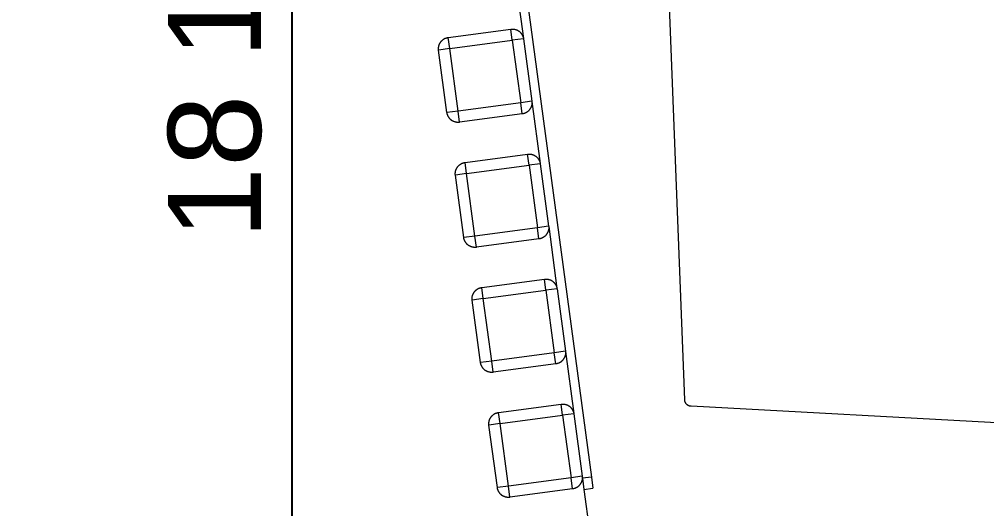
# Model space of a CAD drawing. Header units: inches. Extents: x -16 to 183, y -17 to 123.
# Drawn here: x 118.63 to 135.53, y 106.21 to 114.77 of the extents above; entities that cross this region are included whole.
import ezdxf

# ---------------------------------------------------------------- set-up
doc = ezdxf.new("R2010")
doc.units = ezdxf.units.IN
doc.layers.add('ZANO_R', color=7, linetype='Continuous', lineweight=0)
doc.layers.add('ZANO_W', color=1, linetype='Continuous', lineweight=0)
doc.styles.get("Standard").update_dxf_attribs({"font": 'arial.ttf'})
doc.dimstyles.new('amerykanie', dxfattribs={"dimtxt": 50, "dimasz": 50, "dimexe": 0.5, "dimexo": 0.5, "dimgap": 1, "dimtad": 1, "dimdec": 0, "dimzin": 0, "dimlunit": 5, "dimtxsty": 'Standard', "dimcen": 0.09, "dimclrd": 1, "dimclre": 1, "dimclrt": 1, "dimazin": 0, "dimtfac": 1, "dimtdec": 0, "dimtmove": 0, "dimatfit": 3, "dimfxl": 1, "dimtzin": 0, "dimarcsym": 1})

# ---------------------------------------------------------------- blocks, each defined once
blk = doc.blocks.new('*D365')
at = {"layer": 'ZANO_W', "color": 1, "lineweight": -2}
for p, q in [((124.598, 123.131), (122.888, 123.131)), ((123.388, 122.131), (123.388, 106.031)), ((128.144, 105.031), (122.888, 105.031))]:
    blk.add_line(p, q, dxfattribs=at)
at = {"layer": 'ZANO_W', "color": 1}
for points in [[(123.554, 122.131), (123.221, 122.131), (123.388, 123.131)], [(123.221, 106.031), (123.554, 106.031), (123.388, 105.031)]]:
    blk.add_solid(points, dxfattribs=at)
at = {"layer": 'ZANO_W', "color": 1, "insert": (122.048, 114.081), "char_height": 1.625, "attachment_point": 5, "rotation": 90}
blk.add_mtext('18 1/8', dxfattribs=at)
blk = doc.blocks.new('*D373')
at = {"layer": 'ZANO_W', "color": 1, "lineweight": -2}
blk.add_line((174.398, 108.168), (174.592, 109.617), dxfattribs=at)
blk.add_arc((173.977, 105.031), 4.127, 13.9165, 68.4416, dxfattribs=at)
at = {"layer": 'ZANO_W', "color": 1}
for points in [[(175.535, 109.031), (175.451, 108.708), (174.526, 109.121)], [(177.818, 106.003), (178.148, 106.044), (178.104, 105.031)]]:
    blk.add_solid(points, dxfattribs=at)
at = {"layer": 'ZANO_W', "color": 1, "insert": (178.598, 109.965), "char_height": 1.625, "attachment_point": 5}
blk.add_mtext("82%%d21'", dxfattribs=at)

msp = doc.modelspace()

# ---------------------------------------------------------------- linework, layer by layer
at = {"layer": 'ZANO_R'}
for p, q in [((126.70831, 121.03848), (128.62346, 106.76483)), ((130.25333, 108.11559), (129.86953, 118.12929)), ((127.29049, 115.51524), (127.43592, 114.43133)), ((126.12265, 114.44933), (127.21523, 114.59592)), ((127.21523, 114.59592), (127.2219, 114.5967)), ((127.2414, 114.40082), (127.21523, 114.59592)), ((127.2219, 114.5967), (127.2286, 114.59725)), ((127.2286, 114.59725), (127.23531, 114.59758)), ((127.23531, 114.59758), (127.24204, 114.59767)), ((127.24204, 114.59767), (127.24876, 114.59753)), ((127.24876, 114.59753), (127.25547, 114.59717)), ((127.25547, 114.59717), (127.26216, 114.59657)), ((127.26216, 114.59657), (127.26883, 114.59575)), ((127.26883, 114.59575), (127.27547, 114.5947)), ((127.27547, 114.5947), (127.28207, 114.59342)), ((127.28207, 114.59342), (127.28862, 114.59192)), ((127.28862, 114.59192), (127.29512, 114.5902)), ((126.04709, 114.42275), (126.05291, 114.42612)), ((126.05291, 114.42612), (126.05883, 114.4293)), ((126.05883, 114.4293), (126.06486, 114.43227)), ((126.06486, 114.43227), (126.07099, 114.43503)), ((126.07099, 114.43503), (126.07721, 114.43758)), ((126.07721, 114.43758), (126.08351, 114.43992)), ((126.08351, 114.43992), (126.08989, 114.44204)), ((126.08989, 114.44204), (126.09633, 114.44395)), ((126.09633, 114.44395), (126.10284, 114.44563)), ((126.10284, 114.44563), (126.1094, 114.44709)), ((126.1094, 114.44709), (126.11601, 114.44832)), ((126.11601, 114.44832), (126.12265, 114.44933)), ((126.14883, 114.25423), (126.12265, 114.44933)), ((127.43631, 114.42697), (127.2414, 114.40082)), ((127.29512, 114.5902), (127.30156, 114.58826)), ((127.30156, 114.58826), (127.30792, 114.58609)), ((127.30792, 114.58609), (127.31421, 114.58371)), ((127.31421, 114.58371), (127.32041, 114.58112)), ((127.32041, 114.58112), (127.32652, 114.57832)), ((127.32652, 114.57832), (127.33253, 114.57531)), ((127.33253, 114.57531), (127.33843, 114.5721)), ((127.33843, 114.5721), (127.34422, 114.56868)), ((127.34422, 114.56868), (127.34989, 114.56508)), ((127.34989, 114.56508), (127.35544, 114.56128)), ((127.35544, 114.56128), (127.36085, 114.55729)), ((127.36085, 114.55729), (127.36612, 114.55312)), ((127.36612, 114.55312), (127.37125, 114.54877)), ((127.37125, 114.54877), (127.37623, 114.54425)), ((127.37623, 114.54425), (127.38104, 114.53957)), ((127.38104, 114.53957), (127.3857, 114.53472)), ((127.3857, 114.53472), (127.39019, 114.52971)), ((127.39019, 114.52971), (127.3945, 114.52456)), ((127.3945, 114.52456), (127.39864, 114.51926)), ((127.39864, 114.51926), (127.40259, 114.51382)), ((127.40259, 114.51382), (127.40635, 114.50825)), ((127.40635, 114.50825), (127.40992, 114.50256)), ((127.40992, 114.50256), (127.4133, 114.49675)), ((127.4133, 114.49675), (127.41647, 114.49082)), ((127.41647, 114.49082), (127.41944, 114.48479)), ((127.41944, 114.48479), (127.42221, 114.47867)), ((127.42221, 114.47867), (127.42476, 114.47245)), ((127.42476, 114.47245), (127.4271, 114.46615)), ((127.4271, 114.46615), (127.42922, 114.45977)), ((127.42922, 114.45977), (127.43112, 114.45332)), ((127.43112, 114.45332), (127.4328, 114.44681)), ((127.4328, 114.44681), (127.43426, 114.44025)), ((127.43426, 114.44025), (127.4355, 114.43364)), ((127.4355, 114.43364), (127.4365, 114.427)), ((127.43631, 114.42697), (127.4365, 114.427)), ((127.4365, 114.427), (127.5831, 113.33443)), ((125.95198, 114.25486), (125.95212, 114.26158)), ((125.95208, 114.24814), (125.95198, 114.25486)), ((125.95212, 114.26158), (125.95248, 114.26829)), ((125.95248, 114.26829), (125.95308, 114.27499)), ((125.95308, 114.27499), (125.9539, 114.28166)), ((126.14883, 114.25423), (125.95373, 114.22805)), ((125.9539, 114.28166), (125.95495, 114.2883)), ((125.95495, 114.2883), (125.95623, 114.2949)), ((125.95623, 114.2949), (125.95773, 114.30145)), ((125.95773, 114.30145), (125.95945, 114.30795)), ((125.95945, 114.30795), (125.9614, 114.31438)), ((125.9614, 114.31438), (125.96356, 114.32074)), ((125.96356, 114.32074), (125.96594, 114.32703)), ((125.96594, 114.32703), (125.96853, 114.33323)), ((125.96853, 114.33323), (125.97133, 114.33934)), ((125.97133, 114.33934), (125.97434, 114.34535)), ((125.97434, 114.34535), (125.97756, 114.35126)), ((125.97756, 114.35126), (125.98097, 114.35705)), ((125.98097, 114.35705), (125.98458, 114.36272)), ((125.98458, 114.36272), (125.98838, 114.36826)), ((125.98838, 114.36826), (125.99236, 114.37367)), ((125.99236, 114.37367), (125.99653, 114.37895)), ((125.99653, 114.37895), (126.00088, 114.38407)), ((126.00088, 114.38407), (126.0054, 114.38905)), ((126.0054, 114.38905), (126.01009, 114.39387)), ((126.01009, 114.39387), (126.01493, 114.39852)), ((126.01493, 114.39852), (126.01994, 114.40301)), ((126.01994, 114.40301), (126.02509, 114.40732)), ((126.02509, 114.40732), (126.03039, 114.41146)), ((126.03039, 114.41146), (126.03583, 114.41541)), ((126.03583, 114.41541), (126.0414, 114.41918)), ((126.0414, 114.41918), (126.04709, 114.42275)), ((126.14883, 114.25423), (127.2414, 114.40082)), ((126.29543, 113.16166), (126.14883, 114.25423)), ((127.2414, 114.40082), (127.388, 113.30825)), ((125.9524, 114.24142), (125.95208, 114.24814)), ((125.95295, 114.23473), (125.9524, 114.24142)), ((125.95373, 114.22805), (125.95295, 114.23473)), ((126.10032, 113.13548), (125.95373, 114.22805)), ((127.388, 113.30825), (126.29543, 113.16166)), ((127.5829, 113.3344), (127.388, 113.30825)), ((127.41415, 113.11334), (127.388, 113.30825)), ((127.57327, 113.24173), (127.57089, 113.23545)), ((127.57543, 113.2481), (127.57327, 113.24173)), ((127.57738, 113.25453), (127.57543, 113.2481)), ((127.5791, 113.26103), (127.57738, 113.25453)), ((127.5806, 113.26758), (127.5791, 113.26103)), ((127.58188, 113.27418), (127.5806, 113.26758)), ((127.58293, 113.28082), (127.58188, 113.27418)), ((127.5829, 113.3344), (127.5831, 113.33443)), ((127.58375, 113.28749), (127.58293, 113.28082)), ((127.5831, 113.33443), (127.58388, 113.32775)), ((127.58368, 113.3301), (127.72911, 112.24619)), ((127.58434, 113.29419), (127.58375, 113.28749)), ((127.58388, 113.32775), (127.58443, 113.32105)), ((127.58471, 113.3009), (127.58434, 113.29419)), ((127.58443, 113.32105), (127.58475, 113.31434)), ((127.58485, 113.30762), (127.58471, 113.3009)), ((127.58475, 113.31434), (127.58485, 113.30762)), ((126.29543, 113.16166), (126.10032, 113.13548)), ((126.10133, 113.12883), (126.10032, 113.13548)), ((126.10257, 113.12223), (126.10133, 113.12883)), ((126.10402, 113.11566), (126.10257, 113.12223)), ((126.10571, 113.10916), (126.10402, 113.11566)), ((126.10761, 113.10271), (126.10571, 113.10916)), ((126.10973, 113.09633), (126.10761, 113.10271)), ((126.11207, 113.09003), (126.10973, 113.09633)), ((126.11462, 113.08381), (126.11207, 113.09003)), ((126.11738, 113.07768), (126.11462, 113.08381)), ((126.12036, 113.07165), (126.11738, 113.07768)), ((126.12353, 113.06573), (126.12036, 113.07165)), ((126.32158, 112.96675), (126.29543, 113.16166)), ((127.41417, 113.11315), (126.3216, 112.96655)), ((127.41415, 113.11334), (127.41417, 113.11315)), ((127.42082, 113.11416), (127.41417, 113.11315)), ((127.42743, 113.11539), (127.42082, 113.11416)), ((127.43399, 113.11685), (127.42743, 113.11539)), ((127.4405, 113.11853), (127.43399, 113.11685)), ((127.44694, 113.12043), (127.4405, 113.11853)), ((127.45332, 113.12256), (127.44694, 113.12043)), ((127.45962, 113.12489), (127.45332, 113.12256)), ((127.46584, 113.12745), (127.45962, 113.12489)), ((127.47197, 113.13021), (127.46584, 113.12745)), ((127.478, 113.13318), (127.47197, 113.13021)), ((127.48392, 113.13635), (127.478, 113.13318)), ((127.48974, 113.13973), (127.48392, 113.13635)), ((127.49543, 113.1433), (127.48974, 113.13973)), ((127.501, 113.14707), (127.49543, 113.1433)), ((127.50644, 113.15102), (127.501, 113.14707)), ((127.51174, 113.15515), (127.50644, 113.15102)), ((127.51689, 113.15947), (127.51174, 113.15515)), ((127.52189, 113.16395), (127.51689, 113.15947)), ((127.52674, 113.16861), (127.52189, 113.16395)), ((127.53143, 113.17343), (127.52674, 113.16861)), ((127.53595, 113.1784), (127.53143, 113.17343)), ((127.5403, 113.18353), (127.53595, 113.1784)), ((127.54447, 113.1888), (127.5403, 113.18353)), ((127.54845, 113.19421), (127.54447, 113.1888)), ((127.55225, 113.19976), (127.54845, 113.19421)), ((127.55586, 113.20543), (127.55225, 113.19976)), ((127.55927, 113.21122), (127.55586, 113.20543)), ((127.56249, 113.21713), (127.55927, 113.21122)), ((127.56549, 113.22314), (127.56249, 113.21713)), ((127.5683, 113.22925), (127.56549, 113.22314)), ((127.57089, 113.23545), (127.5683, 113.22925)), ((126.12691, 113.05992), (126.12353, 113.06573)), ((126.13048, 113.05422), (126.12691, 113.05992)), ((126.13424, 113.04865), (126.13048, 113.05422)), ((126.13819, 113.04322), (126.13424, 113.04865)), ((126.14233, 113.03792), (126.13819, 113.04322)), ((126.14664, 113.03276), (126.14233, 113.03792)), ((126.15113, 113.02776), (126.14664, 113.03276)), ((126.15579, 113.02291), (126.15113, 113.02776)), ((126.1606, 113.01822), (126.15579, 113.02291)), ((126.16558, 113.0137), (126.1606, 113.01822)), ((126.17071, 113.00936), (126.16558, 113.0137)), ((126.17598, 113.00519), (126.17071, 113.00936)), ((126.18139, 113.0012), (126.17598, 113.00519)), ((126.18693, 112.9974), (126.18139, 113.0012)), ((126.19261, 112.99379), (126.18693, 112.9974)), ((126.1984, 112.99038), (126.19261, 112.99379)), ((126.2043, 112.98717), (126.1984, 112.99038)), ((126.21031, 112.98416), (126.2043, 112.98717)), ((126.21642, 112.98136), (126.21031, 112.98416)), ((126.22262, 112.97876), (126.21642, 112.98136)), ((126.22891, 112.97638), (126.22262, 112.97876)), ((126.23527, 112.97422), (126.22891, 112.97638)), ((126.24171, 112.97228), (126.23527, 112.97422)), ((126.2482, 112.97055), (126.24171, 112.97228)), ((126.25476, 112.96905), (126.2482, 112.97055)), ((126.26136, 112.96778), (126.25476, 112.96905)), ((126.26799, 112.96673), (126.26136, 112.96778)), ((126.27467, 112.9659), (126.26799, 112.96673)), ((126.28136, 112.96531), (126.27467, 112.9659)), ((126.28807, 112.96494), (126.28136, 112.96531)), ((126.29479, 112.96481), (126.28807, 112.96494)), ((126.30151, 112.9649), (126.29479, 112.96481)), ((126.30823, 112.96522), (126.30151, 112.9649)), ((126.31493, 112.96577), (126.30823, 112.96522)), ((126.3216, 112.96655), (126.31493, 112.96577)), ((126.32158, 112.96675), (126.3216, 112.96655)), ((126.41584, 112.26419), (127.50841, 112.41078)), ((127.50841, 112.41078), (127.51509, 112.41156)), ((127.53459, 112.21568), (127.50841, 112.41078)), ((127.51509, 112.41156), (127.52179, 112.41211)), ((127.52179, 112.41211), (127.5285, 112.41244)), ((127.5285, 112.41244), (127.53522, 112.41253)), ((127.53522, 112.41253), (127.54194, 112.41239)), ((127.54194, 112.41239), (127.54866, 112.41203)), ((127.54866, 112.41203), (127.55535, 112.41143)), ((127.55535, 112.41143), (127.56202, 112.41061)), ((127.56202, 112.41061), (127.56866, 112.40956)), ((127.56866, 112.40956), (127.57526, 112.40828)), ((127.57526, 112.40828), (127.58181, 112.40678)), ((127.58181, 112.40678), (127.58831, 112.40506)), ((127.58831, 112.40506), (127.59474, 112.40311)), ((127.59474, 112.40311), (127.60111, 112.40095)), ((127.60111, 112.40095), (127.60739, 112.39857)), ((127.60739, 112.39857), (127.6136, 112.39598)), ((127.6136, 112.39598), (127.61971, 112.39318)), ((126.31828, 112.22218), (126.32358, 112.22632)), ((126.32358, 112.22632), (126.32902, 112.23027)), ((126.32902, 112.23027), (126.33459, 112.23403)), ((126.33459, 112.23403), (126.34028, 112.23761)), ((126.34028, 112.23761), (126.34609, 112.24098)), ((126.34609, 112.24098), (126.35202, 112.24416)), ((126.35202, 112.24416), (126.35805, 112.24713)), ((126.35805, 112.24713), (126.36418, 112.24989)), ((126.36418, 112.24989), (126.37039, 112.25244)), ((126.37039, 112.25244), (126.3767, 112.25478)), ((126.3767, 112.25478), (126.38307, 112.2569)), ((126.38307, 112.2569), (126.38952, 112.25881)), ((126.38952, 112.25881), (126.39603, 112.26049)), ((126.39603, 112.26049), (126.40259, 112.26195)), ((126.40259, 112.26195), (126.4092, 112.26318)), ((126.4092, 112.26318), (126.41584, 112.26419)), ((126.44202, 112.06909), (126.41584, 112.26419)), ((127.7295, 112.24183), (127.53459, 112.21568)), ((127.61971, 112.39318), (127.62572, 112.39017)), ((127.62572, 112.39017), (127.63162, 112.38696)), ((127.63162, 112.38696), (127.63741, 112.38354)), ((127.63741, 112.38354), (127.64308, 112.37993)), ((127.64308, 112.37993), (127.64863, 112.37613)), ((127.64863, 112.37613), (127.65404, 112.37215)), ((127.65404, 112.37215), (127.65931, 112.36798)), ((127.65931, 112.36798), (127.66444, 112.36363)), ((127.66444, 112.36363), (127.66941, 112.35911)), ((127.66941, 112.35911), (127.67423, 112.35443)), ((127.67423, 112.35443), (127.67889, 112.34958)), ((127.67889, 112.34958), (127.68337, 112.34457)), ((127.68337, 112.34457), (127.68769, 112.33942)), ((127.68769, 112.33942), (127.69182, 112.33412)), ((127.69182, 112.33412), (127.69578, 112.32868)), ((127.69578, 112.32868), (127.69954, 112.32311)), ((127.69954, 112.32311), (127.70311, 112.31742)), ((127.70311, 112.31742), (127.70649, 112.31161)), ((127.70649, 112.31161), (127.70966, 112.30568)), ((127.70966, 112.30568), (127.71263, 112.29965)), ((127.71263, 112.29965), (127.7154, 112.29352)), ((127.7154, 112.29352), (127.71795, 112.28731)), ((127.71795, 112.28731), (127.72029, 112.281)), ((127.72029, 112.281), (127.72241, 112.27463)), ((127.72241, 112.27463), (127.72431, 112.26818)), ((127.72431, 112.26818), (127.72599, 112.26167)), ((127.72599, 112.26167), (127.72745, 112.25511)), ((127.72745, 112.25511), (127.72869, 112.2485)), ((127.72869, 112.2485), (127.72969, 112.24186)), ((127.7295, 112.24183), (127.72969, 112.24186)), ((127.72969, 112.24186), (127.87629, 111.14929)), ((126.24517, 112.06972), (126.24531, 112.07644)), ((126.24526, 112.063), (126.24517, 112.06972)), ((126.24559, 112.05628), (126.24526, 112.063)), ((126.24531, 112.07644), (126.24567, 112.08315)), ((126.24567, 112.08315), (126.24627, 112.08985)), ((126.24627, 112.08985), (126.24709, 112.09652)), ((126.44202, 112.06909), (126.24692, 112.04291)), ((126.24709, 112.09652), (126.24814, 112.10316)), ((126.24814, 112.10316), (126.24942, 112.10975)), ((126.24942, 112.10975), (126.25092, 112.11631)), ((126.25092, 112.11631), (126.25264, 112.1228)), ((126.25264, 112.1228), (126.25459, 112.12924)), ((126.25459, 112.12924), (126.25675, 112.1356)), ((126.25675, 112.1356), (126.25913, 112.14189)), ((126.25913, 112.14189), (126.26172, 112.14809)), ((126.26172, 112.14809), (126.26452, 112.1542)), ((126.26452, 112.1542), (126.26753, 112.16021)), ((126.26753, 112.16021), (126.27074, 112.16611)), ((126.27074, 112.16611), (126.27416, 112.17191)), ((126.27416, 112.17191), (126.27777, 112.17758)), ((126.27777, 112.17758), (126.28156, 112.18312)), ((126.28156, 112.18312), (126.28555, 112.18853)), ((126.28555, 112.18853), (126.28972, 112.19381)), ((126.28972, 112.19381), (126.29407, 112.19893)), ((126.29407, 112.19893), (126.29859, 112.20391)), ((126.29859, 112.20391), (126.30327, 112.20873)), ((126.30327, 112.20873), (126.30812, 112.21338)), ((126.30812, 112.21338), (126.31313, 112.21787)), ((126.31313, 112.21787), (126.31828, 112.22218)), ((126.44202, 112.06909), (127.53459, 112.21568)), ((126.58861, 110.97651), (126.44202, 112.06909)), ((127.53459, 112.21568), (127.68118, 111.12311)), ((126.24614, 112.04958), (126.24559, 112.05628)), ((126.24692, 112.04291), (126.24614, 112.04958)), ((126.39351, 110.95034), (126.24692, 112.04291)), ((127.68118, 111.12311), (126.58861, 110.97651)), ((127.87609, 111.14926), (127.68118, 111.12311)), ((127.70734, 110.9282), (127.68118, 111.12311)), ((127.86149, 111.0441), (127.85868, 111.03799)), ((127.86408, 111.0503), (127.86149, 111.0441)), ((127.86646, 111.05659), (127.86408, 111.0503)), ((127.86862, 111.06296), (127.86646, 111.05659)), ((127.87056, 111.06939), (127.86862, 111.06296)), ((127.87229, 111.07589), (127.87056, 111.06939)), ((127.87379, 111.08244), (127.87229, 111.07589)), ((127.87506, 111.08904), (127.87379, 111.08244)), ((127.87611, 111.09568), (127.87506, 111.08904)), ((127.87609, 111.14926), (127.87629, 111.14929)), ((127.87694, 111.10235), (127.87611, 111.09568)), ((127.87629, 111.14929), (127.87707, 111.14261)), ((127.87687, 111.14496), (128.0223, 110.06105)), ((127.87753, 111.10904), (127.87694, 111.10235)), ((127.87707, 111.14261), (127.87762, 111.13591)), ((127.8779, 111.11576), (127.87753, 111.10904)), ((127.87762, 111.13591), (127.87794, 111.1292)), ((127.87803, 111.12248), (127.8779, 111.11576)), ((127.87794, 111.1292), (127.87803, 111.12248)), ((126.58861, 110.97651), (126.39351, 110.95034)), ((126.39452, 110.94369), (126.39351, 110.95034)), ((126.39575, 110.93708), (126.39452, 110.94369)), ((126.39721, 110.93052), (126.39575, 110.93708)), ((126.39889, 110.92401), (126.39721, 110.93052)), ((126.4008, 110.91757), (126.39889, 110.92401)), ((126.40292, 110.91119), (126.4008, 110.91757)), ((126.40526, 110.90489), (126.40292, 110.91119)), ((126.40781, 110.89867), (126.40526, 110.90489)), ((126.41057, 110.89254), (126.40781, 110.89867)), ((126.41354, 110.88651), (126.41057, 110.89254)), ((126.41672, 110.88059), (126.41354, 110.88651)), ((126.42009, 110.87478), (126.41672, 110.88059)), ((126.42367, 110.86908), (126.42009, 110.87478)), ((126.61477, 110.78161), (126.58861, 110.97651)), ((127.70736, 110.92801), (126.61479, 110.78141)), ((127.70734, 110.9282), (127.70736, 110.92801)), ((127.71401, 110.92901), (127.70736, 110.92801)), ((127.72062, 110.93025), (127.71401, 110.92901)), ((127.72718, 110.93171), (127.72062, 110.93025)), ((127.73368, 110.93339), (127.72718, 110.93171)), ((127.74013, 110.93529), (127.73368, 110.93339)), ((127.74651, 110.93741), (127.74013, 110.93529)), ((127.75281, 110.93975), (127.74651, 110.93741)), ((127.75903, 110.9423), (127.75281, 110.93975)), ((127.76516, 110.94507), (127.75903, 110.9423)), ((127.77119, 110.94804), (127.76516, 110.94507)), ((127.77711, 110.95121), (127.77119, 110.94804)), ((127.78292, 110.95459), (127.77711, 110.95121)), ((127.78862, 110.95816), (127.78292, 110.95459)), ((127.79419, 110.96192), (127.78862, 110.95816)), ((127.79962, 110.96588), (127.79419, 110.96192)), ((127.80492, 110.97001), (127.79962, 110.96588)), ((127.81008, 110.97432), (127.80492, 110.97001)), ((127.81508, 110.97881), (127.81008, 110.97432)), ((127.81993, 110.98347), (127.81508, 110.97881)), ((127.82462, 110.98829), (127.81993, 110.98347)), ((127.82914, 110.99326), (127.82462, 110.98829)), ((127.83348, 110.99839), (127.82914, 110.99326)), ((127.83765, 111.00366), (127.83348, 110.99839)), ((127.84164, 111.00907), (127.83765, 111.00366)), ((127.84544, 111.01462), (127.84164, 111.00907)), ((127.84905, 111.02029), (127.84544, 111.01462)), ((127.85246, 111.02608), (127.84905, 111.02029)), ((127.85567, 111.03198), (127.85246, 111.02608)), ((127.85868, 111.03799), (127.85567, 111.03198)), ((126.42743, 110.86351), (126.42367, 110.86908)), ((126.43138, 110.85808), (126.42743, 110.86351)), ((126.43552, 110.85278), (126.43138, 110.85808)), ((126.43983, 110.84762), (126.43552, 110.85278)), ((126.44432, 110.84262), (126.43983, 110.84762)), ((126.44897, 110.83777), (126.44432, 110.84262)), ((126.45379, 110.83308), (126.44897, 110.83777)), ((126.45877, 110.82856), (126.45379, 110.83308)), ((126.46389, 110.82422), (126.45877, 110.82856)), ((126.46917, 110.82005), (126.46389, 110.82422)), ((126.47458, 110.81606), (126.46917, 110.82005)), ((126.48012, 110.81226), (126.47458, 110.81606)), ((126.48579, 110.80865), (126.48012, 110.81226)), ((126.49158, 110.80524), (126.48579, 110.80865)), ((126.49749, 110.80203), (126.49158, 110.80524)), ((126.5035, 110.79902), (126.49749, 110.80203)), ((126.50961, 110.79621), (126.5035, 110.79902)), ((126.51581, 110.79362), (126.50961, 110.79621)), ((126.5221, 110.79124), (126.51581, 110.79362)), ((126.52846, 110.78908), (126.5221, 110.79124)), ((126.5349, 110.78714), (126.52846, 110.78908)), ((126.54139, 110.78541), (126.5349, 110.78714)), ((126.54794, 110.78391), (126.54139, 110.78541)), ((126.55454, 110.78263), (126.54794, 110.78391)), ((126.56118, 110.78158), (126.55454, 110.78263)), ((126.56785, 110.78076), (126.56118, 110.78158)), ((126.57455, 110.78017), (126.56785, 110.78076)), ((126.58126, 110.7798), (126.57455, 110.78017)), ((126.58798, 110.77967), (126.58126, 110.7798)), ((126.5947, 110.77976), (126.58798, 110.77967)), ((126.60142, 110.78008), (126.5947, 110.77976)), ((126.60812, 110.78063), (126.60142, 110.78008)), ((126.61479, 110.78141), (126.60812, 110.78063)), ((126.61477, 110.78161), (126.61479, 110.78141)), ((126.70903, 110.07905), (127.8016, 110.22564)), ((127.8016, 110.22564), (127.80828, 110.22642)), ((127.82778, 110.03054), (127.8016, 110.22564)), ((127.80828, 110.22642), (127.81498, 110.22697)), ((127.81498, 110.22697), (127.82169, 110.22729)), ((127.82169, 110.22729), (127.82841, 110.22739)), ((127.82841, 110.22739), (127.83513, 110.22725)), ((127.83513, 110.22725), (127.84184, 110.22688)), ((127.84184, 110.22688), (127.84854, 110.22629)), ((127.84854, 110.22629), (127.85521, 110.22547)), ((127.85521, 110.22547), (127.86185, 110.22442)), ((127.86185, 110.22442), (127.86845, 110.22314)), ((127.86845, 110.22314), (127.875, 110.22164)), ((127.875, 110.22164), (127.8815, 110.21992)), ((127.8815, 110.21992), (127.88793, 110.21797)), ((127.88793, 110.21797), (127.8943, 110.21581)), ((127.8943, 110.21581), (127.90058, 110.21343)), ((127.90058, 110.21343), (127.90678, 110.21084)), ((127.90678, 110.21084), (127.91289, 110.20804)), ((127.91289, 110.20804), (127.9189, 110.20503)), ((127.9189, 110.20503), (127.92481, 110.20181)), ((127.92481, 110.20181), (127.9306, 110.1984)), ((127.9306, 110.1984), (127.93627, 110.19479)), ((126.60131, 110.02824), (126.60631, 110.03273)), ((126.60631, 110.03273), (126.61147, 110.03704)), ((126.61147, 110.03704), (126.61677, 110.04118)), ((126.61677, 110.04118), (126.62221, 110.04513)), ((126.62221, 110.04513), (126.62777, 110.04889)), ((126.62777, 110.04889), (126.63347, 110.05246)), ((126.63347, 110.05246), (126.63928, 110.05584)), ((126.63928, 110.05584), (126.64521, 110.05901)), ((126.64521, 110.05901), (126.65124, 110.06198)), ((126.65124, 110.06198), (126.65736, 110.06475)), ((126.65736, 110.06475), (126.66358, 110.0673)), ((126.66358, 110.0673), (126.66988, 110.06964)), ((126.66988, 110.06964), (126.67626, 110.07176)), ((126.67626, 110.07176), (126.68271, 110.07366)), ((126.68271, 110.07366), (126.68922, 110.07535)), ((126.68922, 110.07535), (126.69578, 110.0768)), ((126.69578, 110.0768), (126.70238, 110.07804)), ((126.70238, 110.07804), (126.70903, 110.07905)), ((126.73521, 109.88394), (126.70903, 110.07905)), ((126.73521, 109.88394), (127.82778, 110.03054)), ((128.02269, 110.05669), (127.82778, 110.03054)), ((127.82778, 110.03054), (127.97437, 108.93797)), ((127.93627, 110.19479), (127.94181, 110.19099)), ((127.94181, 110.19099), (127.94723, 110.18701)), ((127.94723, 110.18701), (127.9525, 110.18284)), ((127.9525, 110.18284), (127.95763, 110.17849)), ((127.95763, 110.17849), (127.9626, 110.17397)), ((127.9626, 110.17397), (127.96742, 110.16928)), ((127.96742, 110.16928), (127.97208, 110.16444)), ((127.97208, 110.16444), (127.97656, 110.15943)), ((127.97656, 110.15943), (127.98088, 110.15428)), ((127.98088, 110.15428), (127.98501, 110.14898)), ((127.98501, 110.14898), (127.98896, 110.14354)), ((127.98896, 110.14354), (127.99273, 110.13797)), ((127.99273, 110.13797), (127.9963, 110.13228)), ((127.9963, 110.13228), (127.99967, 110.12646)), ((127.99967, 110.12646), (128.00285, 110.12054)), ((128.00285, 110.12054), (128.00582, 110.11451)), ((128.00582, 110.11451), (128.00858, 110.10838)), ((128.00858, 110.10838), (128.01114, 110.10216)), ((128.01114, 110.10216), (128.01347, 110.09586)), ((128.01347, 110.09586), (128.0156, 110.08948)), ((128.0156, 110.08948), (128.0175, 110.08304)), ((128.0175, 110.08304), (128.01918, 110.07653)), ((128.01918, 110.07653), (128.02064, 110.06997)), ((128.02064, 110.06997), (128.02187, 110.06336)), ((128.02187, 110.06336), (128.02288, 110.05672)), ((128.02269, 110.05669), (128.02288, 110.05672)), ((128.02288, 110.05672), (128.16947, 108.96414)), ((126.53836, 109.88458), (126.5385, 109.8913)), ((126.53845, 109.87786), (126.53836, 109.88458)), ((126.53877, 109.87114), (126.53845, 109.87786)), ((126.5385, 109.8913), (126.53886, 109.89801)), ((126.53933, 109.86444), (126.53877, 109.87114)), ((126.53886, 109.89801), (126.53946, 109.9047)), ((126.54011, 109.85777), (126.53933, 109.86444)), ((126.53946, 109.9047), (126.54028, 109.91137)), ((126.73521, 109.88394), (126.54011, 109.85777)), ((126.54028, 109.91137), (126.54133, 109.91801)), ((126.54133, 109.91801), (126.5426, 109.92461)), ((126.5426, 109.92461), (126.54411, 109.93117)), ((126.54411, 109.93117), (126.54583, 109.93766)), ((126.54583, 109.93766), (126.54777, 109.9441)), ((126.54777, 109.9441), (126.54994, 109.95046)), ((126.54994, 109.95046), (126.55232, 109.95675)), ((126.55232, 109.95675), (126.55491, 109.96295)), ((126.55491, 109.96295), (126.55771, 109.96906)), ((126.55771, 109.96906), (126.56072, 109.97507)), ((126.56072, 109.97507), (126.56393, 109.98097)), ((126.56393, 109.98097), (126.56734, 109.98676)), ((126.56734, 109.98676), (126.57095, 109.99243)), ((126.57095, 109.99243), (126.57475, 109.99798)), ((126.57475, 109.99798), (126.57874, 110.00339)), ((126.57874, 110.00339), (126.58291, 110.00866)), ((126.58291, 110.00866), (126.58726, 110.01379)), ((126.58726, 110.01379), (126.59178, 110.01877)), ((126.59178, 110.01877), (126.59646, 110.02358)), ((126.59646, 110.02358), (126.60131, 110.02824)), ((126.8818, 108.79137), (126.73521, 109.88394)), ((126.6867, 108.7652), (126.54011, 109.85777)), ((127.97437, 108.93797), (126.8818, 108.79137)), ((128.16928, 108.96412), (127.97437, 108.93797)), ((128.00052, 108.74306), (127.97437, 108.93797)), ((128.14886, 108.84684), (128.14565, 108.84094)), ((128.15187, 108.85285), (128.14886, 108.84684)), ((128.15467, 108.85896), (128.15187, 108.85285)), ((128.15727, 108.86516), (128.15467, 108.85896)), ((128.15964, 108.87145), (128.15727, 108.86516)), ((128.16181, 108.87781), (128.15964, 108.87145)), ((128.16375, 108.88425), (128.16181, 108.87781)), ((128.16548, 108.89075), (128.16375, 108.88425)), ((128.16698, 108.8973), (128.16548, 108.89075)), ((128.16825, 108.9039), (128.16698, 108.8973)), ((128.1693, 108.91054), (128.16825, 108.9039)), ((128.16928, 108.96412), (128.16947, 108.96414)), ((128.17013, 108.91721), (128.1693, 108.91054)), ((128.16947, 108.96414), (128.17025, 108.95747)), ((128.17006, 108.95981), (128.31549, 107.8759)), ((128.17072, 108.9239), (128.17013, 108.91721)), ((128.17025, 108.95747), (128.17081, 108.95077)), ((128.17109, 108.93061), (128.17072, 108.9239)), ((128.17081, 108.95077), (128.17113, 108.94406)), ((128.17122, 108.93733), (128.17109, 108.93061)), ((128.17113, 108.94406), (128.17122, 108.93733)), ((126.8818, 108.79137), (126.6867, 108.7652)), ((126.68771, 108.75855), (126.6867, 108.7652)), ((126.68894, 108.75194), (126.68771, 108.75855)), ((126.6904, 108.74538), (126.68894, 108.75194)), ((126.69208, 108.73887), (126.6904, 108.74538)), ((126.69398, 108.73243), (126.69208, 108.73887)), ((126.69611, 108.72605), (126.69398, 108.73243)), ((126.69845, 108.71975), (126.69611, 108.72605)), ((126.701, 108.71353), (126.69845, 108.71975)), ((126.70376, 108.7074), (126.701, 108.71353)), ((126.70673, 108.70137), (126.70376, 108.7074)), ((126.70991, 108.69545), (126.70673, 108.70137)), ((126.71328, 108.68963), (126.70991, 108.69545)), ((126.71685, 108.68394), (126.71328, 108.68963)), ((126.72062, 108.67837), (126.71685, 108.68394)), ((126.72457, 108.67293), (126.72062, 108.67837)), ((126.90795, 108.59646), (126.8818, 108.79137)), ((128.00055, 108.74286), (126.90798, 108.59627)), ((128.00052, 108.74306), (128.00055, 108.74286)), ((128.0072, 108.74387), (128.00055, 108.74286)), ((128.0138, 108.74511), (128.0072, 108.74387)), ((128.02037, 108.74656), (128.0138, 108.74511)), ((128.02687, 108.74825), (128.02037, 108.74656)), ((128.03332, 108.75015), (128.02687, 108.74825)), ((128.0397, 108.75227), (128.03332, 108.75015)), ((128.046, 108.75461), (128.0397, 108.75227)), ((128.05222, 108.75716), (128.046, 108.75461)), ((128.05835, 108.75993), (128.05222, 108.75716)), ((128.06437, 108.7629), (128.05835, 108.75993)), ((128.0703, 108.76607), (128.06437, 108.7629)), ((128.07611, 108.76945), (128.0703, 108.76607)), ((128.08181, 108.77302), (128.07611, 108.76945)), ((128.08738, 108.77678), (128.08181, 108.77302)), ((128.09281, 108.78073), (128.08738, 108.77678)), ((128.09811, 108.78487), (128.09281, 108.78073)), ((128.10327, 108.78918), (128.09811, 108.78487)), ((128.10827, 108.79367), (128.10327, 108.78918)), ((128.11312, 108.79833), (128.10827, 108.79367)), ((128.11781, 108.80314), (128.11312, 108.79833)), ((128.12233, 108.80812), (128.11781, 108.80314)), ((128.12667, 108.81325), (128.12233, 108.80812)), ((128.13084, 108.81852), (128.12667, 108.81325)), ((128.13483, 108.82393), (128.13084, 108.81852)), ((128.13863, 108.82948), (128.13483, 108.82393)), ((128.14224, 108.83515), (128.13863, 108.82948)), ((128.14565, 108.84094), (128.14224, 108.83515)), ((126.7287, 108.66763), (126.72457, 108.67293)), ((126.73302, 108.66248), (126.7287, 108.66763)), ((126.73751, 108.65747), (126.73302, 108.66248)), ((126.74216, 108.65263), (126.73751, 108.65747)), ((126.74698, 108.64794), (126.74216, 108.65263)), ((126.75196, 108.64342), (126.74698, 108.64794)), ((126.75708, 108.63907), (126.75196, 108.64342)), ((126.76235, 108.6349), (126.75708, 108.63907)), ((126.76777, 108.63092), (126.76235, 108.6349)), ((126.77331, 108.62712), (126.76777, 108.63092)), ((126.77898, 108.62351), (126.77331, 108.62712)), ((126.78477, 108.6201), (126.77898, 108.62351)), ((126.79068, 108.61688), (126.78477, 108.6201)), ((126.79669, 108.61387), (126.79068, 108.61688)), ((126.8028, 108.61107), (126.79669, 108.61387)), ((126.809, 108.60848), (126.8028, 108.61107)), ((126.81529, 108.6061), (126.809, 108.60848)), ((126.82165, 108.60394), (126.81529, 108.6061)), ((126.82808, 108.60199), (126.82165, 108.60394)), ((126.83458, 108.60027), (126.82808, 108.60199)), ((126.84113, 108.59877), (126.83458, 108.60027)), ((126.84773, 108.59749), (126.84113, 108.59877)), ((126.85437, 108.59644), (126.84773, 108.59749)), ((126.86104, 108.59562), (126.85437, 108.59644)), ((126.86774, 108.59503), (126.86104, 108.59562)), ((126.87445, 108.59466), (126.86774, 108.59503)), ((126.88117, 108.59452), (126.87445, 108.59466)), ((126.88789, 108.59462), (126.88117, 108.59452)), ((126.8946, 108.59494), (126.88789, 108.59462)), ((126.9013, 108.59549), (126.8946, 108.59494)), ((126.90798, 108.59627), (126.9013, 108.59549)), ((126.90795, 108.59646), (126.90798, 108.59627)), ((127.00222, 107.8939), (128.09479, 108.0405)), ((128.09479, 108.0405), (128.10147, 108.04128)), ((128.12097, 107.8454), (128.09479, 108.0405)), ((128.10147, 108.04128), (128.10816, 108.04183)), ((128.10816, 108.04183), (128.11488, 108.04215)), ((128.11488, 108.04215), (128.1216, 108.04225)), ((128.1216, 108.04225), (128.12832, 108.04211)), ((128.12832, 108.04211), (128.13503, 108.04174)), ((128.13503, 108.04174), (128.14173, 108.04115)), ((128.14173, 108.04115), (128.1484, 108.04033)), ((128.1484, 108.04033), (128.15504, 108.03928)), ((128.15504, 108.03928), (128.16164, 108.038)), ((128.16164, 108.038), (128.16819, 108.0365)), ((128.16819, 108.0365), (128.17469, 108.03477)), ((128.17469, 108.03477), (128.18112, 108.03283)), ((128.18112, 108.03283), (128.18748, 108.03067)), ((128.18748, 108.03067), (128.19377, 108.02829)), ((128.19377, 108.02829), (128.19997, 108.0257)), ((128.19997, 108.0257), (128.20608, 108.02289)), ((128.20608, 108.02289), (128.21209, 108.01988)), ((128.21209, 108.01988), (128.218, 108.01667)), ((128.218, 108.01667), (128.22379, 108.01326)), ((128.22379, 108.01326), (128.22946, 108.00965)), ((128.22946, 108.00965), (128.235, 108.00585)), ((128.235, 108.00585), (128.24041, 108.00186)), ((128.24041, 108.00186), (128.24569, 107.99769)), ((130.25356, 108.11154), (130.25333, 108.11559)), ((130.25392, 108.10749), (130.25356, 108.11154)), ((130.25443, 108.10346), (130.25392, 108.10749)), ((130.25507, 108.09945), (130.25443, 108.10346)), ((130.25585, 108.09547), (130.25507, 108.09945)), ((130.25676, 108.09151), (130.25585, 108.09547)), ((130.25781, 108.08759), (130.25676, 108.09151)), ((130.259, 108.0837), (130.25781, 108.08759)), ((130.26032, 108.07986), (130.259, 108.0837)), ((130.26177, 108.07607), (130.26032, 108.07986)), ((130.26334, 108.07233), (130.26177, 108.07607)), ((130.26505, 108.06864), (130.26334, 108.07233)), ((130.26688, 108.06502), (130.26505, 108.06864)), ((130.26884, 108.06146), (130.26688, 108.06502)), ((130.27092, 108.05797), (130.26884, 108.06146)), ((130.27311, 108.05456), (130.27092, 108.05797)), ((130.27542, 108.05122), (130.27311, 108.05456)), ((130.27785, 108.04796), (130.27542, 108.05122)), ((130.28038, 108.04479), (130.27785, 108.04796)), ((130.28303, 108.04171), (130.28038, 108.04479)), ((130.28577, 108.03872), (130.28303, 108.04171)), ((130.28862, 108.03582), (130.28577, 108.03872)), ((130.29157, 108.03303), (130.28862, 108.03582)), ((130.29461, 108.03034), (130.29157, 108.03303)), ((130.29774, 108.02775), (130.29461, 108.03034)), ((130.30096, 108.02527), (130.29774, 108.02775)), ((130.30426, 108.02291), (130.30096, 108.02527)), ((130.30764, 108.02066), (130.30426, 108.02291)), ((130.3111, 108.01853), (130.30764, 108.02066)), ((130.31463, 108.01652), (130.3111, 108.01853)), ((130.31822, 108.01463), (130.31463, 108.01652)), ((130.32188, 108.01287), (130.31822, 108.01463)), ((130.3256, 108.01123), (130.32188, 108.01287)), ((130.32937, 108.00972), (130.3256, 108.01123)), ((130.33319, 108.00834), (130.32937, 108.00972)), ((130.33705, 108.0071), (130.33319, 108.00834)), ((130.34096, 108.00598), (130.33705, 108.0071)), ((130.3449, 108.00501), (130.34096, 108.00598)), ((130.34887, 108.00416), (130.3449, 108.00501)), ((130.35287, 108.00346), (130.34887, 108.00416)), ((130.35689, 108.00289), (130.35287, 108.00346)), ((130.36093, 108.00247), (130.35689, 108.00289)), ((130.36498, 108.00218), (130.36093, 108.00247)), ((141.5385, 107.39827), (130.36498, 108.00218)), ((126.88044, 107.82865), (126.88496, 107.83362)), ((126.88496, 107.83362), (126.88965, 107.83844)), ((126.88965, 107.83844), (126.8945, 107.8431)), ((126.8945, 107.8431), (126.8995, 107.84759)), ((126.8995, 107.84759), (126.90466, 107.8519)), ((126.90466, 107.8519), (126.90996, 107.85603)), ((126.90996, 107.85603), (126.91539, 107.85999)), ((126.91539, 107.85999), (126.92096, 107.86375)), ((126.92096, 107.86375), (126.92666, 107.86732)), ((126.92666, 107.86732), (126.93247, 107.8707)), ((126.93247, 107.8707), (126.93839, 107.87387)), ((126.93839, 107.87387), (126.94442, 107.87684)), ((126.94442, 107.87684), (126.95055, 107.87961)), ((126.95055, 107.87961), (126.95677, 107.88216)), ((126.95677, 107.88216), (126.96307, 107.8845)), ((126.96307, 107.8845), (126.96945, 107.88662)), ((126.96945, 107.88662), (126.9759, 107.88852)), ((126.9759, 107.88852), (126.9824, 107.8902)), ((126.9824, 107.8902), (126.98897, 107.89166)), ((126.98897, 107.89166), (126.99557, 107.8929)), ((126.99557, 107.8929), (127.00222, 107.8939)), ((127.0284, 107.6988), (127.00222, 107.8939)), ((127.0284, 107.6988), (128.12097, 107.8454)), ((128.31588, 107.87155), (128.12097, 107.8454)), ((128.12097, 107.8454), (128.26756, 106.75282)), ((128.24569, 107.99769), (128.25081, 107.99335)), ((128.25081, 107.99335), (128.25579, 107.98883)), ((128.25579, 107.98883), (128.26061, 107.98414)), ((128.26061, 107.98414), (128.26526, 107.97929)), ((128.26526, 107.97929), (128.26975, 107.97429)), ((128.26975, 107.97429), (128.27406, 107.96913)), ((128.27406, 107.96913), (128.2782, 107.96384)), ((128.2782, 107.96384), (128.28215, 107.9584)), ((128.28215, 107.9584), (128.28592, 107.95283)), ((128.28592, 107.95283), (128.28949, 107.94713)), ((128.28949, 107.94713), (128.29286, 107.94132)), ((128.29286, 107.94132), (128.29604, 107.9354)), ((128.29604, 107.9354), (128.29901, 107.92937)), ((128.29901, 107.92937), (128.30177, 107.92324)), ((128.30177, 107.92324), (128.30432, 107.91702)), ((128.30432, 107.91702), (128.30666, 107.91072)), ((128.30666, 107.91072), (128.30878, 107.90434)), ((128.30878, 107.90434), (128.31069, 107.8979)), ((128.31069, 107.8979), (128.31237, 107.89139)), ((128.31237, 107.89139), (128.31383, 107.88483)), ((128.31383, 107.88483), (128.31506, 107.87822)), ((128.31506, 107.87822), (128.31607, 107.87157)), ((128.31588, 107.87155), (128.31607, 107.87157)), ((128.31607, 107.87157), (128.46266, 106.779)), ((126.83155, 107.69943), (126.83168, 107.70615)), ((126.83164, 107.69271), (126.83155, 107.69943)), ((126.83196, 107.686), (126.83164, 107.69271)), ((126.83168, 107.70615), (126.83205, 107.71287)), ((126.83251, 107.6793), (126.83196, 107.686)), ((126.83205, 107.71287), (126.83264, 107.71956)), ((126.83329, 107.67262), (126.83251, 107.6793)), ((126.83264, 107.71956), (126.83347, 107.72623)), ((127.0284, 107.6988), (126.83329, 107.67262)), ((126.97989, 106.58005), (126.83329, 107.67262)), ((126.83347, 107.72623), (126.83452, 107.73287)), ((126.83452, 107.73287), (126.83579, 107.73947)), ((126.83579, 107.73947), (126.83729, 107.74602)), ((126.83729, 107.74602), (126.83902, 107.75252)), ((126.83902, 107.75252), (126.84096, 107.75895)), ((126.84096, 107.75895), (126.84312, 107.76532)), ((126.84312, 107.76532), (126.8455, 107.77161)), ((126.8455, 107.77161), (126.8481, 107.77781)), ((126.8481, 107.77781), (126.8509, 107.78392)), ((126.8509, 107.78392), (126.85391, 107.78993)), ((126.85391, 107.78993), (126.85712, 107.79583)), ((126.85712, 107.79583), (126.86053, 107.80162)), ((126.86053, 107.80162), (126.86414, 107.80729)), ((126.86414, 107.80729), (126.86794, 107.81284)), ((126.86794, 107.81284), (126.87193, 107.81825)), ((126.87193, 107.81825), (126.8761, 107.82352)), ((126.8761, 107.82352), (126.88044, 107.82865)), ((127.17499, 106.60623), (127.0284, 107.6988)), ((128.26756, 106.75282), (127.17499, 106.60623)), ((128.46247, 106.77898), (128.26756, 106.75282)), ((128.29371, 106.55792), (128.26756, 106.75282)), ((128.43542, 106.65), (128.43182, 106.64433)), ((128.43884, 106.6558), (128.43542, 106.65)), ((128.44205, 106.6617), (128.43884, 106.6558)), ((128.44506, 106.66771), (128.44205, 106.6617)), ((128.44786, 106.67382), (128.44506, 106.66771)), ((128.45045, 106.68002), (128.44786, 106.67382)), ((128.45283, 106.68631), (128.45045, 106.68002)), ((128.455, 106.69267), (128.45283, 106.68631)), ((128.45694, 106.69911), (128.455, 106.69267)), ((128.45866, 106.7056), (128.45694, 106.69911)), ((128.46016, 106.71216), (128.45866, 106.7056)), ((128.46144, 106.71875), (128.46016, 106.71216)), ((128.46249, 106.72539), (128.46144, 106.71875)), ((128.46247, 106.77898), (128.46266, 106.779)), ((128.46331, 106.73206), (128.46249, 106.72539)), ((128.46266, 106.779), (128.46344, 106.77233)), ((128.46324, 106.77467), (128.46737, 106.74388)), ((128.46391, 106.73876), (128.46331, 106.73206)), ((128.46344, 106.77233), (128.46399, 106.76563)), ((128.46427, 106.74547), (128.46391, 106.73876)), ((128.46399, 106.76563), (128.46432, 106.75891)), ((128.46441, 106.75219), (128.46427, 106.74547)), ((128.46432, 106.75891), (128.46441, 106.75219)), ((128.62346, 106.76483), (128.46737, 106.74388)), ((128.46737, 106.74388), (128.49355, 106.54878)), ((128.62346, 106.76483), (128.64963, 106.56972)), ((127.17499, 106.60623), (126.97989, 106.58005)), ((126.9809, 106.57341), (126.97989, 106.58005)), ((126.98213, 106.5668), (126.9809, 106.57341)), ((126.98359, 106.56024), (126.98213, 106.5668)), ((126.98527, 106.55373), (126.98359, 106.56024)), ((126.98717, 106.54728), (126.98527, 106.55373)), ((126.98929, 106.54091), (126.98717, 106.54728)), ((126.99163, 106.5346), (126.98929, 106.54091)), ((126.99419, 106.52839), (126.99163, 106.5346)), ((126.99695, 106.52226), (126.99419, 106.52839)), ((126.99992, 106.51623), (126.99695, 106.52226)), ((127.00309, 106.5103), (126.99992, 106.51623)), ((127.00647, 106.50449), (127.00309, 106.5103)), ((127.01004, 106.4988), (127.00647, 106.50449)), ((127.01381, 106.49323), (127.01004, 106.4988)), ((127.01776, 106.48779), (127.01381, 106.49323)), ((127.02189, 106.48249), (127.01776, 106.48779)), ((127.02621, 106.47734), (127.02189, 106.48249)), ((127.20114, 106.41132), (127.17499, 106.60623)), ((128.29374, 106.55772), (127.20117, 106.41113)), ((128.29371, 106.55792), (128.29374, 106.55772)), ((128.30038, 106.55873), (128.29374, 106.55772)), ((128.30699, 106.55996), (128.30038, 106.55873)), ((128.31355, 106.56142), (128.30699, 106.55996)), ((128.32006, 106.5631), (128.31355, 106.56142)), ((128.32651, 106.56501), (128.32006, 106.5631)), ((128.33289, 106.56713), (128.32651, 106.56501)), ((128.33919, 106.56947), (128.33289, 106.56713)), ((128.34541, 106.57202), (128.33919, 106.56947)), ((128.35153, 106.57478), (128.34541, 106.57202)), ((128.35756, 106.57775), (128.35153, 106.57478)), ((128.36349, 106.58093), (128.35756, 106.57775)), ((128.3693, 106.5843), (128.36349, 106.58093)), ((128.37499, 106.58788), (128.3693, 106.5843)), ((128.38056, 106.59164), (128.37499, 106.58788)), ((128.386, 106.59559), (128.38056, 106.59164)), ((128.3913, 106.59973), (128.386, 106.59559)), ((128.39645, 106.60404), (128.3913, 106.59973)), ((128.40146, 106.60853), (128.39645, 106.60404)), ((128.40631, 106.61318), (128.40146, 106.60853)), ((128.41099, 106.618), (128.40631, 106.61318)), ((128.41551, 106.62298), (128.41099, 106.618)), ((128.41986, 106.6281), (128.41551, 106.62298)), ((128.42403, 106.63338), (128.41986, 106.6281)), ((128.42802, 106.63879), (128.42403, 106.63338)), ((128.43182, 106.64433), (128.42802, 106.63879)), ((128.49355, 106.54878), (128.64963, 106.56972)), ((128.49355, 106.54878), (128.6444, 105.42448)), ((127.03069, 106.47233), (127.02621, 106.47734)), ((127.03535, 106.46748), (127.03069, 106.47233)), ((127.04017, 106.4628), (127.03535, 106.46748)), ((127.04514, 106.45828), (127.04017, 106.4628)), ((127.05027, 106.45393), (127.04514, 106.45828)), ((127.05554, 106.44976), (127.05027, 106.45393)), ((127.06095, 106.44578), (127.05554, 106.44976)), ((127.0665, 106.44198), (127.06095, 106.44578)), ((127.07217, 106.43837), (127.0665, 106.44198)), ((127.07796, 106.43496), (127.07217, 106.43837)), ((127.08386, 106.43174), (127.07796, 106.43496)), ((127.08988, 106.42873), (127.08386, 106.43174)), ((127.09598, 106.42593), (127.08988, 106.42873)), ((127.10219, 106.42334), (127.09598, 106.42593)), ((127.10847, 106.42096), (127.10219, 106.42334)), ((127.11484, 106.4188), (127.10847, 106.42096)), ((127.12127, 106.41685), (127.11484, 106.4188)), ((127.12777, 106.41513), (127.12127, 106.41685)), ((127.13432, 106.41363), (127.12777, 106.41513)), ((127.14092, 106.41235), (127.13432, 106.41363)), ((127.14756, 106.4113), (127.14092, 106.41235)), ((127.15423, 106.41048), (127.14756, 106.4113)), ((127.16093, 106.40988), (127.15423, 106.41048)), ((127.16764, 106.40952), (127.16093, 106.40988)), ((127.17436, 106.40938), (127.16764, 106.40952)), ((127.18108, 106.40947), (127.17436, 106.40938)), ((127.18779, 106.4098), (127.18108, 106.40947)), ((127.19449, 106.41035), (127.18779, 106.4098)), ((127.20117, 106.41113), (127.19449, 106.41035)), ((127.20114, 106.41132), (127.20117, 106.41113))]:
    msp.add_line(p, q, dxfattribs=at)

# ---------------------------------------------------------------- dimensions: what is measured, and where the dimension line sits
at = {"layer": 'ZANO_W'}
dim = msp.add_linear_dim(base=(123.3878198, 105.0307821), p1=(125.0981014, 123.1312325), p2=(128.6444453, 105.0307821), angle=90, dimstyle='amerykanie', override={"dimtxt": 1.625, "dimasz": 1, "dimgap": 0.5, "dimdec": 4, "dimaunit": 1, "dimadec": 1, "dimtdec": 4, "dimtmove": 1, "dimfrac": 2}, dxfattribs=at)
dim.commit()
dim.dimension.update_dxf_attribs({"geometry": '*D365', "text_midpoint": (122.0476083, 114.0810073)})
dim = msp.add_angular_dim_2l(base=(177.6394, 106.93351), line1=((174.33137, 107.67262), (174.18478, 106.58005)), line2=((19.10502, 105.03078), (183.20953, 105.03078)), dimstyle='amerykanie', override={"dimtxt": 1.625, "dimasz": 1, "dimgap": 0.5, "dimdec": 4, "dimaunit": 1, "dimadec": 1, "dimtdec": 4, "dimtmove": 1, "dimfrac": 2}, dxfattribs=at)
dim.commit()
dim.dimension.update_dxf_attribs({"geometry": '*D373', "text_midpoint": (178.5982, 109.96509), "dimtype": 162})

doc.saveas('drawing.dxf')
